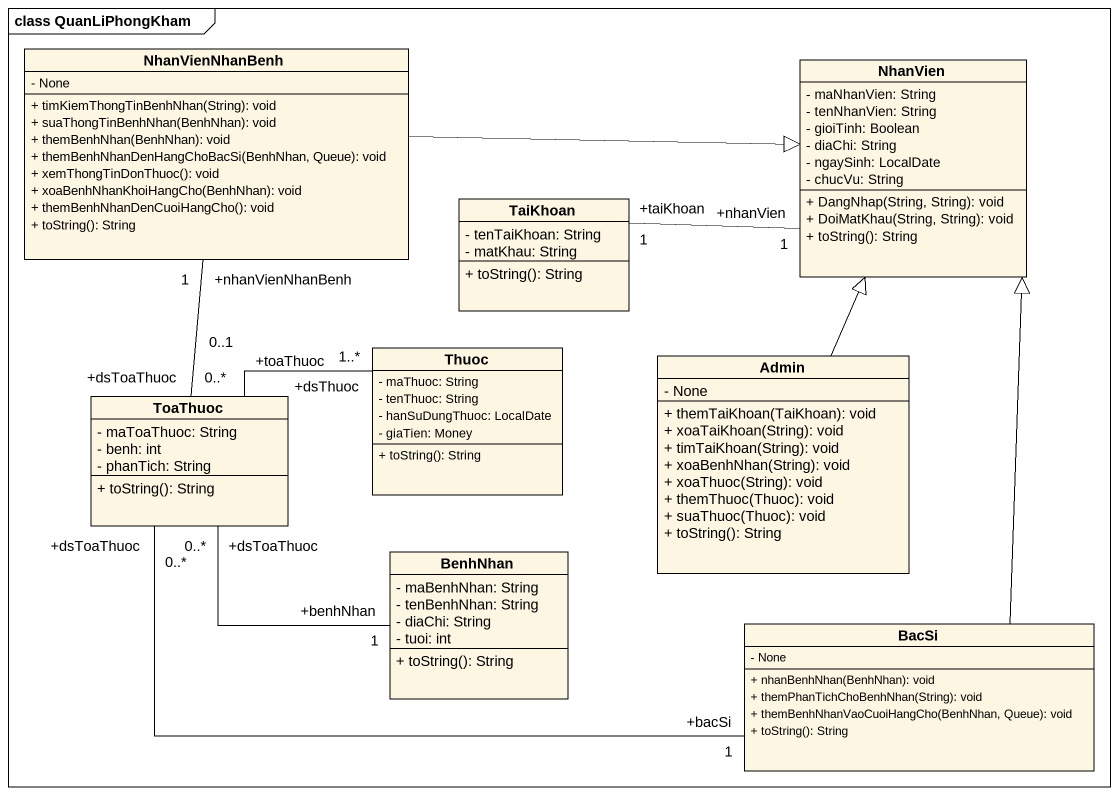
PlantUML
@startuml
mainframe class QuanLiPhongKham
hide circle
hide empty members
skinparam classAttributeIconSize 0
class NhanVienNhanBenh {
  - None
  + timKiemThongTinBenhNhan(String): void
  + suaThongTinBenhNhan(BenhNhan): void
  + themBenhNhan(BenhNhan): void
  + themBenhNhanDenHangChoBacSi(BenhNhan, Queue): void
  + xemThongTinDonThuoc(): void
  + xoaBenhNhanKhoiHangCho(BenhNhan): void
  + themBenhNhanDenCuoiHangCho(): void
  + toString(): String
}
class NhanVien {
  - maNhanVien: String
  - tenNhanVien: String
  - gioiTinh: Boolean
  - diaChi: String
  - ngaySinh: LocalDate
  - chucVu: String
  + DangNhap(String, String): void
  + DoiMatKhau(String, String): void
  + toString(): String
}
class TaiKhoan {
  - tenTaiKhoan: String
  - matKhau: String
  + toString(): String
}
class ToaThuoc {
  - maToaThuoc: String
  - benh: int
  - phanTich: String
  + toString(): String
}
class Thuoc {
  - maThuoc: String
  - tenThuoc: String
  - hanSuDungThuoc: LocalDate
  - giaTien: Money
  + toString(): String
}
class Admin {
  - None
  + themTaiKhoan(TaiKhoan): void
  + xoaTaiKhoan(String): void
  + timTaiKhoan(String): void
  + xoaBenhNhan(String): void
  + xoaThuoc(String): void
  + themThuoc(Thuoc): void
  + suaThuoc(Thuoc): void
  + toString(): String
}
class BenhNhan {
  - maBenhNhan: String
  - tenBenhNhan: String
  - diaChi: String
  - tuoi: int
  + toString(): String
}
class BacSi {
  - None
  + nhanBenhNhan(BenhNhan): void
  + themPhanTichChoBenhNhan(String): void
  + themBenhNhanVaoCuoiHangCho(BenhNhan, Queue): void
  + toString(): String
}
NhanVienNhanBenh -right-|> NhanVien
TaiKhoan "+taiKhoan\n1" -right- "+nhanVien\n1" NhanVien
ToaThuoc "+dsToaThuoc\n0..*" -up- "+nhanVienNhanBenh\n1" NhanVienNhanBenh
ToaThuoc "+toaThuoc\n0..1" -right- "+dsThuoc\n1..*" Thuoc
ToaThuoc "+dsToaThuoc\n0..*" -right- "+benhNhan\n1" BenhNhan
ToaThuoc "+dsToaThuoc\n0..*" -right- "+bacSi\n1" BacSi
Admin -up-|> NhanVien
BacSi -up-|> NhanVien
@enduml
